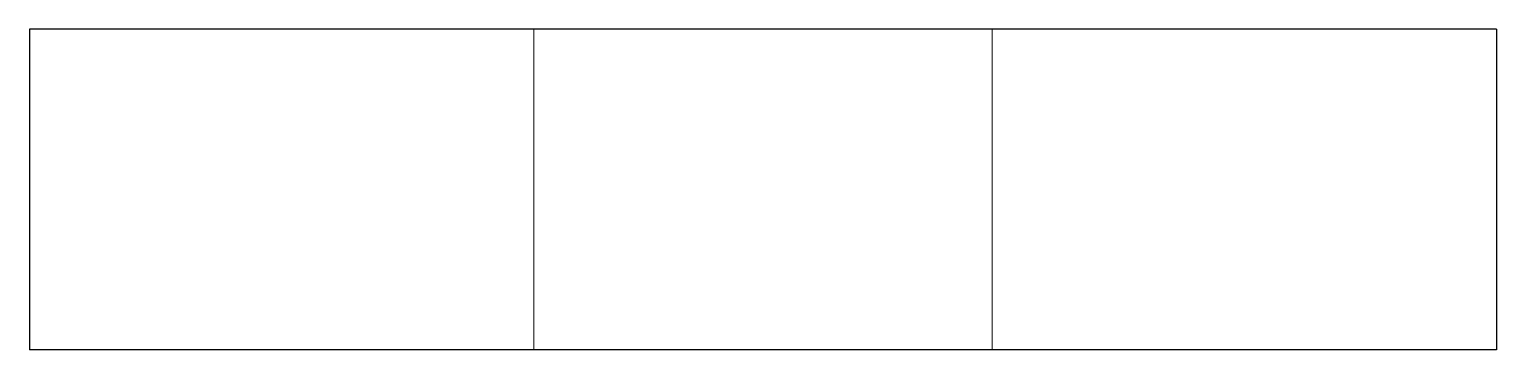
# Model space of a CAD drawing. Header units: millimetres. Extents: x -16 to 16, y -3.5 to 3.5.
import ezdxf

# ---------------------------------------------------------------- set-up
doc = ezdxf.new("R2010")
doc.units = ezdxf.units.MM
doc.linetypes.add('ACAD_ISO02W100', pattern=[15, 12, -3])
doc.layers.add('HIDDEN', color=7, linetype='ACAD_ISO02W100', lineweight=13)
doc.layers.add('VISIBLE', color=7, linetype='Continuous', lineweight=25)

msp = doc.modelspace()

# ---------------------------------------------------------------- linework, layer by layer
at = {"layer": 'HIDDEN'}
for p, q in [((-16, 3.5), (-16, -3.5)), ((-5, -3.5), (-5, 3.5)), ((-5, -3.5), (-5, 3.5)), ((5, 3.5), (5, -3.5)), ((5, 3.5), (5, -3.5)), ((16, 3.5), (16, -3.5))]:
    msp.add_line(p, q, dxfattribs=at)
for points in [[(-16, 3.5), (-15.599, 3.5), (-14.416, 3.5), (-12.509, 3.5), (-9.976, 3.5), (-6.942, 3.5), (-3.56, 3.5), (0, 3.5), (3.56, 3.5), (6.942, 3.5), (9.976, 3.5), (12.509, 3.5), (14.416, 3.5), (15.599, 3.5), (16, 3.5)], [(5, 3.5), (4.875, 3.5), (4.505, 3.5), (3.909, 3.5), (3.117, 3.5), (2.169, 3.5), (1.113, 3.5), (0, 3.5), (-1.113, 3.5), (-2.169, 3.5), (-3.117, 3.5), (-3.909, 3.5), (-4.505, 3.5), (-4.875, 3.5), (-5, 3.5)], [(-5, 3.5), (-4.875, 3.5), (-4.505, 3.5), (-3.909, 3.5), (-3.117, 3.5), (-2.169, 3.5), (-1.113, 3.5), (0, 3.5), (1.113, 3.5), (2.169, 3.5), (3.117, 3.5), (3.909, 3.5), (4.505, 3.5), (4.875, 3.5), (5, 3.5)], [(5, 3.5), (4.875, 3.5), (4.505, 3.5), (3.909, 3.5), (3.117, 3.5), (2.169, 3.5), (1.113, 3.5), (0, 3.5), (-1.113, 3.5), (-2.169, 3.5), (-3.117, 3.5), (-3.909, 3.5), (-4.505, 3.5), (-4.875, 3.5), (-5, 3.5)], [(-5, 3.5), (-4.875, 3.5), (-4.505, 3.5), (-3.909, 3.5), (-3.117, 3.5), (-2.169, 3.5), (-1.113, 3.5), (0, 3.5), (1.113, 3.5), (2.169, 3.5), (3.117, 3.5), (3.909, 3.5), (4.505, 3.5), (4.875, 3.5), (5, 3.5)], [(-16, -3.5), (-15.599, -3.5), (-14.416, -3.5), (-12.509, -3.5), (-9.976, -3.5), (-6.942, -3.5), (-3.56, -3.5), (0, -3.5), (3.56, -3.5), (6.942, -3.5), (9.976, -3.5), (12.509, -3.5), (14.416, -3.5), (15.599, -3.5), (16, -3.5)], [(5, -3.5), (4.875, -3.5), (4.505, -3.5), (3.909, -3.5), (3.117, -3.5), (2.169, -3.5), (1.113, -3.5), (0, -3.5), (-1.113, -3.5), (-2.169, -3.5), (-3.117, -3.5), (-3.909, -3.5), (-4.505, -3.5), (-4.875, -3.5), (-5, -3.5)], [(-5, -3.5), (-4.875, -3.5), (-4.505, -3.5), (-3.909, -3.5), (-3.117, -3.5), (-2.169, -3.5), (-1.113, -3.5), (0, -3.5), (1.113, -3.5), (2.169, -3.5), (3.117, -3.5), (3.909, -3.5), (4.505, -3.5), (4.875, -3.5), (5, -3.5)], [(5, -3.5), (4.875, -3.5), (4.505, -3.5), (3.909, -3.5), (3.117, -3.5), (2.169, -3.5), (1.113, -3.5), (0, -3.5), (-1.113, -3.5), (-2.169, -3.5), (-3.117, -3.5), (-3.909, -3.5), (-4.505, -3.5), (-4.875, -3.5), (-5, -3.5)], [(-5, -3.5), (-4.875, -3.5), (-4.505, -3.5), (-3.909, -3.5), (-3.117, -3.5), (-2.169, -3.5), (-1.113, -3.5), (0, -3.5), (1.113, -3.5), (2.169, -3.5), (3.117, -3.5), (3.909, -3.5), (4.505, -3.5), (4.875, -3.5), (5, -3.5)]]:
    msp.add_open_spline(points, degree=1, dxfattribs=at)
at = {"layer": 'VISIBLE'}
for p, q in [((-16, 3.5), (-16, -3.5)), ((16, 3.5), (16, -3.5))]:
    msp.add_line(p, q, dxfattribs=at)
for points in [[(16, 3.5), (15.599, 3.5), (14.416, 3.5), (12.509, 3.5), (9.976, 3.5), (6.942, 3.5), (3.56, 3.5), (0, 3.5), (-3.56, 3.5), (-6.942, 3.5), (-9.976, 3.5), (-12.509, 3.5), (-14.416, 3.5), (-15.599, 3.5), (-16, 3.5)], [(16, -3.5), (15.599, -3.5), (14.416, -3.5), (12.509, -3.5), (9.976, -3.5), (6.942, -3.5), (3.56, -3.5), (0, -3.5), (-3.56, -3.5), (-6.942, -3.5), (-9.976, -3.5), (-12.509, -3.5), (-14.416, -3.5), (-15.599, -3.5), (-16, -3.5)]]:
    msp.add_open_spline(points, degree=1, dxfattribs=at)

doc.saveas('drawing.dxf')
